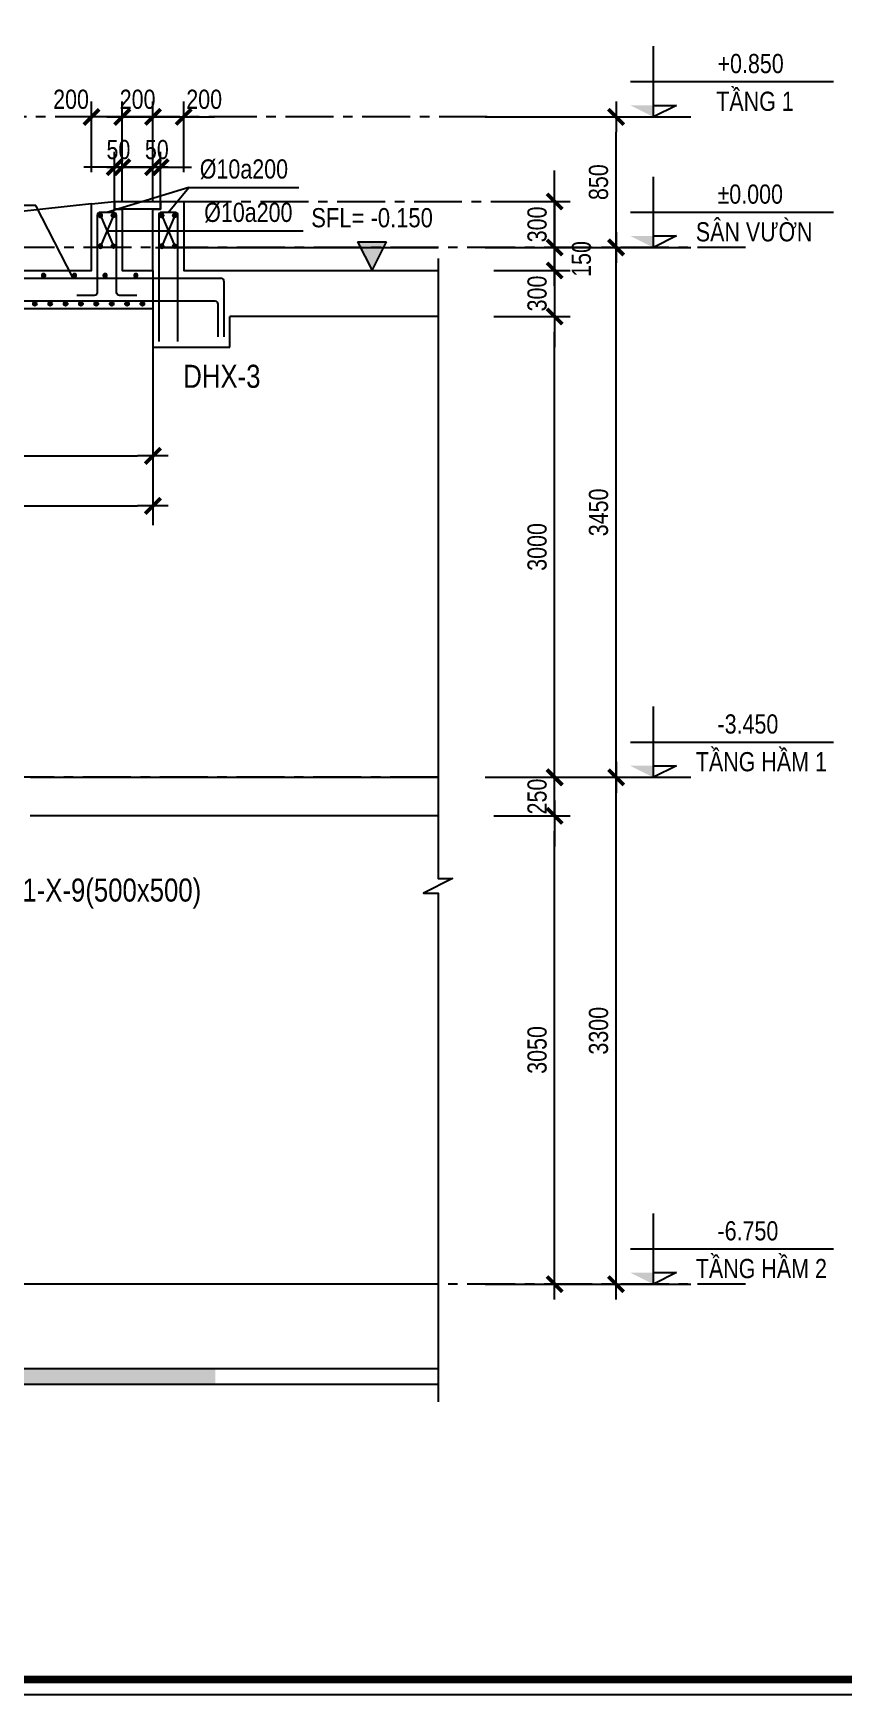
# Model space of a CAD drawing. Header units: millimetres. Extents: x 0 to 168200, y 0 to 59400.
# Drawn here: x 142135 to 152679, y 1500 to 23136 of the extents above; entities that cross this region are included whole.
import ezdxf
from ezdxf.enums import TextEntityAlignment as Align

# ---------------------------------------------------------------- set-up
doc = ezdxf.new("R2010")
doc.units = ezdxf.units.MM
doc.header["$LTSCALE"] = 100
doc.header["$PDSIZE"] = 5
doc.linetypes.add('$0$CENTER', pattern=[2, 1.25, -0.25, 0.25, -0.25])
doc.linetypes.add('HIDDEN', pattern=[9.525, 6.35, -3.175])
for name, color, linetype in [('$0$12PM. GRID', 8, '$0$CENTER'), ('01PM. TEXT A', 3, 'Continuous'), ('02PM. TEXT B', 4, 'Continuous'), ('04PM. THIN', 7, 'Continuous'), ('05PM. FRAME', 4, 'Continuous'), ('06PM. HIDDEN', 4, 'HIDDEN'), ('07PM. WACO', 6, 'Continuous'), ('11PM. DIM', 2, 'Continuous'), ('13PM. HATCH', 8, 'Continuous'), ('Dim 50', 1, 'Continuous'), ('K_THUOC', 2, 'Continuous')]:
    doc.layers.add(name, color=color, linetype=linetype)
doc.styles.add('[PMDC2013]STYLE', font='arial.ttf', dxfattribs={"width": 0.8})
doc.styles.add('A8-Chi tiet ramp doc$0$CHI TIET RAMP DOC$0$VNI-HelveC', font='VHELVCN_0.TTF')
doc.dimstyles.new('1.100', dxfattribs={"dimtxt": 250, "dimasz": 100, "dimexe": 125, "dimexo": 0, "dimgap": 50, "dimtad": 1, "dimdec": 0, "dimrnd": 5, "dimzin": 0, "dimdsep": 46, "dimtxsty": '[PMDC2013]STYLE', "dimblk": 'TICK', "dimcen": 0, "dimdle": 300, "dimclrd": 2, "dimclre": 2, "dimclrt": 4, "dimadec": 0, "dimazin": 0, "dimtfac": 0.004, "dimtdec": 0, "dimtix": 1, "dimtmove": 2, "dimatfit": 3, "dimldrblk": 'TICK', "dimfxl": 1, "dimtvp": 0.8, "dimtolj": 1, "dimtzin": 0, "dimarcsym": 0})
doc.dimstyles.new('50', dxfattribs={"dimscale": 0, "dimtxt": 250, "dimasz": 100, "dimexe": 100, "dimexo": 0, "dimgap": 100, "dimtad": 1, "dimdec": 0, "dimlfac": 0.5, "dimzin": 12, "dimdsep": 46, "dimtxsty": '[PMDC2013]STYLE', "dimblk": 'TICK', "dimcen": -100, "dimclrd": 2, "dimclre": 2, "dimclrt": 4, "dimadec": 0, "dimazin": 3, "dimtfac": 1, "dimtdec": 0, "dimtix": 1, "dimtmove": 2, "dimatfit": 3, "dimldrblk": 'TICK', "dimfxl": 1, "dimtolj": 1, "dimlwd": -1, "dimlwe": -1, "dimarcsym": 0})

# ---------------------------------------------------------------- blocks, each defined once
blk = doc.blocks.new('CHG_XX_Khung ten')
blk.add_lwpolyline([(15, 579), (826, 579), (826, 15), (15, 15)], close=True)
at = {"color": 4, "linetype": 'Continuous', "const_width": 1}
blk.add_lwpolyline([(17, 577), (824, 577), (824, 17), (17, 17)], close=True, dxfattribs=at)
blk = doc.blocks.new('TICK')
at = {"color": 0, "linetype": 'ByBlock'}
blk.add_line((1, 0), (-1, 0), dxfattribs=at)
at = {"color": 7, "linetype": 'ByBlock', "const_width": 0.25}
blk.add_lwpolyline([(-0.5, -0.5), (0.5, 0.5)], dxfattribs=at)
blk = doc.blocks.new('*D245')
at = {"layer": '11PM. DIM', "color": 2, "transparency": 16777216}
for p, q in [((39140, 6100), (40132, 6100)), ((39932, 200), (39932, 5900)), ((39140, 0), (40132, 0))]:
    blk.add_line(p, q, dxfattribs=at)
at = {"layer": 'Defpoints', "color": 0, "transparency": 16777216}
for p in [(39140, 6100), (39932, 6100), (39140, 0)]:
    blk.add_point(p, dxfattribs=at)
at = {"layer": '11PM. DIM', "color": 2, "transparency": 16777216, "xscale": 200, "yscale": 200, "zscale": 200}
for p, rotation in [((39932, 6100), 90), ((39932, 0), 270)]:
    blk.add_blockref('TICK', p, dxfattribs=dict(at, rotation=rotation))
at = {"layer": '11PM. DIM', "color": 4, "transparency": 16777216, "insert": (39704, 3050), "char_height": 250, "attachment_point": 5, "rotation": 90, "style": '[PMDC2013]STYLE'}
blk.add_mtext('\\A1;3050', dxfattribs=at)
blk = doc.blocks.new('*D246')
at = {"layer": '11PM. DIM', "color": 2, "transparency": 16777216}
for p, q in [((39932, 6800), (39932, 7000)), ((39140, 6600), (40132, 6600)), ((39932, 6100), (39932, 6600)), ((39140, 6100), (40132, 6100)), ((39932, 5900), (39932, 5700))]:
    blk.add_line(p, q, dxfattribs=at)
at = {"layer": 'Defpoints', "color": 0, "transparency": 16777216}
for p in [(39140, 6600), (39932, 6600), (39140, 6100)]:
    blk.add_point(p, dxfattribs=at)
at = {"layer": '11PM. DIM', "color": 2, "transparency": 16777216, "xscale": 200, "yscale": 200, "zscale": 200}
for p, rotation in [((39932, 6600), 270), ((39932, 6100), 90)]:
    blk.add_blockref('TICK', p, dxfattribs=dict(at, rotation=rotation))
at = {"layer": '11PM. DIM', "color": 4, "transparency": 16777216, "insert": (39704, 6350), "char_height": 250, "attachment_point": 5, "rotation": 90, "style": '[PMDC2013]STYLE'}
blk.add_mtext('\\A1;250', dxfattribs=at)
blk = doc.blocks.new('*D247')
at = {"layer": '11PM. DIM', "color": 2, "transparency": 16777216}
for p, q in [((39140, 12600), (40132, 12600)), ((39932, 6800), (39932, 12400)), ((39140, 6600), (40132, 6600))]:
    blk.add_line(p, q, dxfattribs=at)
at = {"layer": 'Defpoints', "color": 0, "transparency": 16777216}
for p in [(39140, 12600), (39932, 12600), (39140, 6600)]:
    blk.add_point(p, dxfattribs=at)
at = {"layer": '11PM. DIM', "color": 2, "transparency": 16777216, "xscale": 200, "yscale": 200, "zscale": 200}
for p, rotation in [((39932, 12600), 90), ((39932, 6600), 270)]:
    blk.add_blockref('TICK', p, dxfattribs=dict(at, rotation=rotation))
at = {"layer": '11PM. DIM', "color": 4, "transparency": 16777216, "insert": (39704, 9600), "char_height": 250, "attachment_point": 5, "rotation": 90, "style": '[PMDC2013]STYLE'}
blk.add_mtext('\\A1;3000', dxfattribs=at)
blk = doc.blocks.new('A8-Chi tiet ramp doc$0$CHI TIET RAMP DOC$0$Text ES3')
at = {"linetype": 'ByBlock', "lineweight": -2}
blk.add_hatch(color=0, dxfattribs=at).paths.add_polyline_path([(1.5, 3), (-1.5, 3), (0, 0)])
at = {"color": 0, "linetype": 'ByBlock', "lineweight": -2}
for p, q in [((-1.5, 3), (1.5, 3)), ((-1.5, 3), (0, 0)), ((0, 0), (1.5, 3))]:
    blk.add_line(p, q, dxfattribs=at)
at = {"color": 0, "linetype": 'ByBlock', "lineweight": -2, "style": 'A8-Chi tiet ramp doc$0$CHI TIET RAMP DOC$0$VNI-HelveC'}
for tag, p in [('TEXT1', (0, 12.5)), ('TEXT2', (0, 9)), ('TEXT3', (0, 5.5))]:
    blk.add_attdef(tag, text='', height=2, dxfattribs=at).set_placement(p, align=Align.MIDDLE_CENTER)
blk = doc.blocks.new('*D250')
at = {"layer": '11PM. DIM', "color": 2, "transparency": 16777216}
for p, q in [((39026, 6600), (40932, 6600)), ((40732, 200), (40732, 6400)), ((39026, 0), (40932, 0))]:
    blk.add_line(p, q, dxfattribs=at)
at = {"layer": 'Defpoints', "color": 0, "transparency": 16777216}
for p in [(39026, 6600), (40732, 6600), (39026, 0)]:
    blk.add_point(p, dxfattribs=at)
at = {"layer": '11PM. DIM', "color": 2, "transparency": 16777216, "xscale": 200, "yscale": 200, "zscale": 200}
for p, rotation in [((40732, 6600), 90), ((40732, 0), 270)]:
    blk.add_blockref('TICK', p, dxfattribs=dict(at, rotation=rotation))
at = {"layer": '11PM. DIM', "color": 4, "transparency": 16777216, "insert": (40504, 3300), "char_height": 250, "attachment_point": 5, "rotation": 90, "style": '[PMDC2013]STYLE'}
blk.add_mtext('\\A1;3300', dxfattribs=at)
blk = doc.blocks.new('*D251')
at = {"layer": '11PM. DIM', "color": 2, "transparency": 16777216}
for p, q in [((39026, 13500), (40932, 13500)), ((40732, 6800), (40732, 13300)), ((39026, 6600), (40932, 6600))]:
    blk.add_line(p, q, dxfattribs=at)
at = {"layer": 'Defpoints', "color": 0, "transparency": 16777216}
for p in [(39026, 13500), (40732, 13500), (39026, 6600)]:
    blk.add_point(p, dxfattribs=at)
at = {"layer": '11PM. DIM', "color": 2, "transparency": 16777216, "xscale": 200, "yscale": 200, "zscale": 200}
for p, rotation in [((40732, 13500), 90), ((40732, 6600), 270)]:
    blk.add_blockref('TICK', p, dxfattribs=dict(at, rotation=rotation))
at = {"layer": '11PM. DIM', "color": 4, "transparency": 16777216, "insert": (40504, 10050), "char_height": 250, "attachment_point": 5, "rotation": 90, "style": '[PMDC2013]STYLE'}
blk.add_mtext('\\A1;3450', dxfattribs=at)
blk = doc.blocks.new('*D252')
at = {"layer": '11PM. DIM', "color": 2, "transparency": 16777216}
for p, q in [((39026, 15200), (40932, 15200)), ((40732, 13700), (40732, 15000)), ((39026, 13500), (40932, 13500))]:
    blk.add_line(p, q, dxfattribs=at)
at = {"layer": 'Defpoints', "color": 0, "transparency": 16777216}
for p in [(39026, 15200), (40732, 15200), (39026, 13500)]:
    blk.add_point(p, dxfattribs=at)
at = {"layer": '11PM. DIM', "color": 2, "transparency": 16777216, "xscale": 200, "yscale": 200, "zscale": 200}
for p, rotation in [((40732, 15200), 90), ((40732, 13500), 270)]:
    blk.add_blockref('TICK', p, dxfattribs=dict(at, rotation=rotation))
at = {"layer": '11PM. DIM', "color": 4, "transparency": 16777216, "insert": (40504, 14350), "char_height": 250, "attachment_point": 5, "rotation": 90, "style": '[PMDC2013]STYLE'}
blk.add_mtext('\\A1;850', dxfattribs=at)
blk = doc.blocks.new('*D253')
at = {"layer": '11PM. DIM', "color": 2, "transparency": 16777216}
for p, q in [((27329, 11508), (27329, 10585)), ((34700, 11508), (34700, 10585)), ((27529, 10785), (34500, 10785))]:
    blk.add_line(p, q, dxfattribs=at)
at = {"layer": 'Defpoints', "color": 0, "transparency": 16777216}
for p in [(27329, 11508), (34700, 11508), (34700, 10785)]:
    blk.add_point(p, dxfattribs=at)
at = {"layer": '11PM. DIM', "color": 2, "transparency": 16777216, "xscale": 200, "yscale": 200, "zscale": 200, "rotation": 180}
blk.add_blockref('TICK', (27329, 10785), dxfattribs=at)
at = {"layer": '11PM. DIM', "color": 2, "transparency": 16777216, "xscale": 200, "yscale": 200, "zscale": 200}
blk.add_blockref('TICK', (34700, 10785), dxfattribs=at)
at = {"layer": '11PM. DIM', "color": 4, "transparency": 16777216, "insert": (31015, 11013), "char_height": 250, "attachment_point": 5, "style": '[PMDC2013]STYLE'}
blk.add_mtext('\\A1;3685', dxfattribs=at)
blk = doc.blocks.new('*U42')
at = {"layer": '04PM. THIN'}
for p, q in [((0, 0), (0, 921)), ((-300, 459), (2346, 459)), ((-486, 0), (486, 0)), ((0, 150), (300, 150)), ((300, 150), (0, 0))]:
    blk.add_line(p, q, dxfattribs=at)
blk.add_solid([(0, 0), (0, 150), (-300, 150)], dxfattribs=at)
blk = doc.blocks.new('*D256')
at = {"layer": '11PM. DIM', "color": 2, "transparency": 16777216}
for p, q in [((39932, 13400), (39932, 13600)), ((39140, 13200), (40132, 13200)), ((39932, 13200), (39932, 12600)), ((39140, 12600), (40132, 12600)), ((39932, 12400), (39932, 12200))]:
    blk.add_line(p, q, dxfattribs=at)
at = {"layer": 'Defpoints', "color": 0, "transparency": 16777216}
for p in [(39140, 13200), (39140, 12600), (39932, 12600)]:
    blk.add_point(p, dxfattribs=at)
at = {"layer": '11PM. DIM', "color": 2, "transparency": 16777216, "xscale": 200, "yscale": 200, "zscale": 200}
for p, rotation in [((39932, 13200), 270), ((39932, 12600), 90)]:
    blk.add_blockref('TICK', p, dxfattribs=dict(at, rotation=rotation))
at = {"layer": '11PM. DIM', "color": 4, "transparency": 16777216, "insert": (39704, 12900), "char_height": 250, "attachment_point": 5, "rotation": 90, "style": '[PMDC2013]STYLE'}
blk.add_mtext('\\A1;300', dxfattribs=at)
blk = doc.blocks.new('*D257')
at = {"layer": '11PM. DIM', "color": 2, "transparency": 16777216}
for p, q in [((39932, 13700), (39932, 13900)), ((39140, 13500), (40132, 13500)), ((39932, 13200), (39932, 13500)), ((39140, 13200), (40132, 13200)), ((39932, 13000), (39932, 12800))]:
    blk.add_line(p, q, dxfattribs=at)
at = {"layer": 'Defpoints', "color": 0, "transparency": 16777216}
for p in [(39140, 13500), (39932, 13500), (39140, 13200)]:
    blk.add_point(p, dxfattribs=at)
at = {"layer": '11PM. DIM', "color": 2, "transparency": 16777216, "xscale": 200, "yscale": 200, "zscale": 200}
for p, rotation in [((39932, 13500), 270), ((39932, 13200), 90)]:
    blk.add_blockref('TICK', p, dxfattribs=dict(at, rotation=rotation))
at = {"layer": '11PM. DIM', "color": 4, "transparency": 16777216, "insert": (40281, 13350), "char_height": 250, "attachment_point": 5, "rotation": 90, "style": '[PMDC2013]STYLE'}
blk.add_mtext('\\A1;150', dxfattribs=at)
blk = doc.blocks.new('CHAM THEP')
at = {"layer": '04PM. THIN'}
h = blk.add_hatch(color=256, dxfattribs=at)
edge = h.paths.add_edge_path()
edge.add_arc((0, 0), 12.3, 0, 360)
blk.add_circle((0, 0), 12.3, dxfattribs=at)
blk = doc.blocks.new('*U136')
for p in [(0, 0), (200, 0), (400, 0), (600, 0), (800, 0), (1000, 0), (1200, 0), (1400, 0), (1600, 0), (1800, 0), (2000, 0), (2200, 0), (2400, 0), (2600, 0), (2800, 0), (3000, 0), (3200, 0), (3400, 0)]:
    blk.add_blockref('CHAM THEP', p)
blk = doc.blocks.new('*U135')
for p in [(0, 0), (100, 0), (200, 0), (300, 0), (400, 0), (500, 0), (600, 0), (700, 0), (800, 0), (900, 0), (1000, 0), (1100, 0), (1200, 0), (1300, 0), (1400, 0), (1500, 0), (1600, 0), (1700, 0), (1800, 0), (1900, 0), (2000, 0), (2100, 0), (2200, 0), (2300, 0), (2400, 0), (2500, 0), (2600, 0), (2700, 0), (2800, 0), (2900, 0), (3000, 0), (3100, 0), (3200, 0), (3300, 0), (3400, 0), (3500, 0)]:
    blk.add_blockref('CHAM THEP', p)
blk = doc.blocks.new('*U48')
blk.add_blockref('CHAM THEP', (0, 0))
blk = doc.blocks.new('*D269')
at = {"layer": '11PM. DIM', "color": 2, "transparency": 16777216}
for p, q in [((34300, 14482), (34300, 15400)), ((34700, 14482), (34700, 15400)), ((34100, 15200), (33900, 15200)), ((34300, 15200), (34700, 15200)), ((34900, 15200), (35100, 15200))]:
    blk.add_line(p, q, dxfattribs=at)
at = {"layer": 'Defpoints', "color": 0, "transparency": 16777216}
for p in [(34700, 15200), (34300, 14482), (34700, 14482)]:
    blk.add_point(p, dxfattribs=at)
at = {"layer": '11PM. DIM', "color": 2, "transparency": 16777216, "xscale": 200, "yscale": 200, "zscale": 200}
blk.add_blockref('TICK', (34300, 15200), dxfattribs=at)
at = {"layer": '11PM. DIM', "color": 2, "transparency": 16777216, "xscale": 200, "yscale": 200, "zscale": 200, "rotation": 180}
blk.add_blockref('TICK', (34700, 15200), dxfattribs=at)
at = {"layer": '11PM. DIM', "color": 4, "transparency": 16777216, "insert": (34500, 15428), "char_height": 250, "attachment_point": 5, "style": '[PMDC2013]STYLE'}
blk.add_mtext('\\A1;200', dxfattribs=at)
blk = doc.blocks.new('*D270')
at = {"layer": '11PM. DIM', "color": 2, "transparency": 16777216}
for p, q in [((33900, 14482), (33900, 15400)), ((34300, 14482), (34300, 15400)), ((33700, 15200), (33500, 15200)), ((34300, 15200), (33900, 15200)), ((34500, 15200), (34700, 15200))]:
    blk.add_line(p, q, dxfattribs=at)
at = {"layer": 'Defpoints', "color": 0, "transparency": 16777216}
for p in [(33900, 15200), (33900, 14482), (34300, 14482)]:
    blk.add_point(p, dxfattribs=at)
at = {"layer": '11PM. DIM', "color": 2, "transparency": 16777216, "xscale": 200, "yscale": 200, "zscale": 200}
blk.add_blockref('TICK', (33900, 15200), dxfattribs=at)
at = {"layer": '11PM. DIM', "color": 2, "transparency": 16777216, "xscale": 200, "yscale": 200, "zscale": 200, "rotation": 180}
blk.add_blockref('TICK', (34300, 15200), dxfattribs=at)
at = {"layer": '11PM. DIM', "color": 4, "transparency": 16777216, "insert": (33633, 15428), "char_height": 250, "attachment_point": 5, "style": '[PMDC2013]STYLE'}
blk.add_mtext('\\A1;200', dxfattribs=at)
blk = doc.blocks.new('*D271')
at = {"layer": '11PM. DIM', "color": 2, "transparency": 16777216}
for p, q in [((34700, 14482), (34700, 15400)), ((35100, 14482), (35100, 15400)), ((34500, 15200), (34300, 15200)), ((34700, 15200), (35100, 15200)), ((35300, 15200), (35500, 15200))]:
    blk.add_line(p, q, dxfattribs=at)
at = {"layer": 'Defpoints', "color": 0, "transparency": 16777216}
for p in [(35100, 15200), (34700, 14482), (35100, 14482)]:
    blk.add_point(p, dxfattribs=at)
at = {"layer": '11PM. DIM', "color": 2, "transparency": 16777216, "xscale": 200, "yscale": 200, "zscale": 200}
blk.add_blockref('TICK', (34700, 15200), dxfattribs=at)
at = {"layer": '11PM. DIM', "color": 2, "transparency": 16777216, "xscale": 200, "yscale": 200, "zscale": 200, "rotation": 180}
blk.add_blockref('TICK', (35100, 15200), dxfattribs=at)
at = {"layer": '11PM. DIM', "color": 4, "transparency": 16777216, "insert": (35367, 15428), "char_height": 250, "attachment_point": 5, "style": '[PMDC2013]STYLE'}
blk.add_mtext('\\A1;200', dxfattribs=at)
blk = doc.blocks.new('*D272')
at = {"layer": '11PM. DIM', "color": 2, "transparency": 16777216}
for p, q in [((39932, 14300), (39932, 14500)), ((39140, 14100), (40132, 14100)), ((39932, 14100), (39932, 13500)), ((39140, 13500), (40132, 13500)), ((39932, 13300), (39932, 13100))]:
    blk.add_line(p, q, dxfattribs=at)
at = {"layer": 'Defpoints', "color": 0, "transparency": 16777216}
for p in [(39140, 14100), (39140, 13500), (39932, 13500)]:
    blk.add_point(p, dxfattribs=at)
at = {"layer": '11PM. DIM', "color": 2, "transparency": 16777216, "xscale": 200, "yscale": 200, "zscale": 200}
for p, rotation in [((39932, 14100), 270), ((39932, 13500), 90)]:
    blk.add_blockref('TICK', p, dxfattribs=dict(at, rotation=rotation))
at = {"layer": '11PM. DIM', "color": 4, "transparency": 16777216, "insert": (39704, 13800), "char_height": 250, "attachment_point": 5, "rotation": 90, "style": '[PMDC2013]STYLE'}
blk.add_mtext('\\A1;300', dxfattribs=at)
blk = doc.blocks.new('*D273')
at = {"layer": '11PM. DIM', "color": 2, "transparency": 16777216}
for p, q in [((34200, 14100), (34200, 14745)), ((34300, 14100), (34300, 14745)), ((34000, 14545), (33800, 14545)), ((34300, 14545), (34200, 14545)), ((34500, 14545), (34700, 14545))]:
    blk.add_line(p, q, dxfattribs=at)
at = {"layer": 'Defpoints', "color": 0, "transparency": 16777216}
for p in [(34200, 14545), (34200, 14100), (34300, 14100)]:
    blk.add_point(p, dxfattribs=at)
at = {"layer": '11PM. DIM', "color": 2, "transparency": 16777216, "xscale": 200, "yscale": 200, "zscale": 200}
blk.add_blockref('TICK', (34200, 14545), dxfattribs=at)
at = {"layer": '11PM. DIM', "color": 2, "transparency": 16777216, "xscale": 200, "yscale": 200, "zscale": 200, "rotation": 180}
blk.add_blockref('TICK', (34300, 14545), dxfattribs=at)
at = {"layer": '11PM. DIM', "color": 4, "transparency": 16777216, "insert": (34250, 14773), "char_height": 250, "attachment_point": 5, "style": '[PMDC2013]STYLE'}
blk.add_mtext('\\A1;50', dxfattribs=at)
blk = doc.blocks.new('*D274')
at = {"layer": '11PM. DIM', "color": 2, "transparency": 16777216}
for p, q in [((34700, 14100), (34700, 14745)), ((34800, 14100), (34800, 14745)), ((34500, 14545), (34300, 14545)), ((34800, 14545), (34700, 14545)), ((35000, 14545), (35200, 14545))]:
    blk.add_line(p, q, dxfattribs=at)
at = {"layer": 'Defpoints', "color": 0, "transparency": 16777216}
for p in [(34700, 14545), (34700, 14100), (34800, 14100)]:
    blk.add_point(p, dxfattribs=at)
at = {"layer": '11PM. DIM', "color": 2, "transparency": 16777216, "xscale": 200, "yscale": 200, "zscale": 200}
blk.add_blockref('TICK', (34700, 14545), dxfattribs=at)
at = {"layer": '11PM. DIM', "color": 2, "transparency": 16777216, "xscale": 200, "yscale": 200, "zscale": 200, "rotation": 180}
blk.add_blockref('TICK', (34800, 14545), dxfattribs=at)
at = {"layer": '11PM. DIM', "color": 4, "transparency": 16777216, "insert": (34750, 14773), "char_height": 250, "attachment_point": 5, "style": '[PMDC2013]STYLE'}
blk.add_mtext('\\A1;50', dxfattribs=at)
blk = doc.blocks.new('*D275')
at = {"layer": 'Defpoints', "color": 0, "transparency": 16777216}
for p in [(34700, 12200), (22400, 10153), (34700, 10134)]:
    blk.add_point(p, dxfattribs=at)
at = {"layer": 'Dim 50', "color": 2, "lineweight": -2, "transparency": 16777216}
for p, q in [((34700, 12200), (34700, 9884)), ((22400, 10153), (22400, 9884)), ((22600, 10134), (34500, 10134))]:
    blk.add_line(p, q, dxfattribs=at)
at = {"layer": 'Dim 50', "color": 2, "lineweight": -2, "transparency": 16777216, "xscale": 200, "yscale": 200, "zscale": 200, "rotation": 180}
blk.add_blockref('TICK', (22400, 10134), dxfattribs=at)
at = {"layer": 'Dim 50', "color": 2, "lineweight": -2, "transparency": 16777216, "xscale": 200, "yscale": 200, "zscale": 200}
blk.add_blockref('TICK', (34700, 10134), dxfattribs=at)
at = {"layer": 'Dim 50', "color": 4, "transparency": 16777216, "insert": (28550, 10362), "char_height": 250, "attachment_point": 5, "style": '[PMDC2013]STYLE'}
blk.add_mtext('\\A1;6150', dxfattribs=at)
blk = doc.blocks.new('A$C0C287219')
at = {"layer": '13PM. HATCH'}
h = blk.add_hatch(dxfattribs=at)
h.set_pattern_fill('AR-CONC', color=256, scale=1.5, style=0)
h.set_pattern_definition([(50, (-625647.28, -31383.5), (273.277, -23.90863), [28.575, -314.325]), (355, (-625647.28, -31383.5), (-52.86513, 286.58527), [22.86, -251.46088]), (100.451445, (-625624.5, -31385.5), (220.41187, 262.67663), [24.28501, -267.13537]), (46.1842, (-625647.3, -31307.3), (406.61856, -63.0635), [42.8625, -471.4875]), (96.63556, (-625613.4, -31312.57), (356.1062, 371.13919), [36.42753, -400.7034]), (351.18415, (-625647.3, -31307.3), (356.1062, 371.1392), [34.28995, -377.1896]), (21, (-625609.18, -31326.36), (227.42159, -153.3978), [28.575, -314.325]), (326, (-625609.18, -31326.36), (92.70304, 276.28195), [22.86, -251.46]), (71.451445, (-625590.23, -31339.14), (320.12463, 122.88415), [24.28501, -267.13491]), (37.5, (-625647.28, -31383.51), (4.632905, 126.832558), [0, -248.412, 0, -255.27, 0, -252.4125]), (7.5, (-625647.28, -31383.51), (100.229494, 150.270862), [0, -145.542, 0, -242.697, 0, -96.2025]), (327.5, (-625732.25, -31383.51), (203.385893, -8.593116), [0, -95.25, 0, -297.18, 0, -394.335]), (317.5, (-625770.35, -31383.51), (222.19377, 38.139737), [0, -123.825, 0, -197.358, 0, -280.035])])
h.paths.add_polyline_path([(35512.7, -1100), (-17264.7, -1100), (-17264.7, -1300), (35512.7, -1300)])
at = {"layer": '$0$12PM. GRID', "linetype": '$0$CENTER', "ltscale": 5}
for p, q in [((39051.1, 15200), (-18425, 15200)), ((35100, 14100), (39176.9, 14100)), ((42418.5, 13500), (-18425, 13500)), ((38412.7, 6600), (-18425, 6600)), ((42418.5, 0), (-18425, 0))]:
    blk.add_line(p, q, dxfattribs=at)
blk.add_lwpolyline([(34700, 13199.6), (34700, 10785.4)], dxfattribs=at)
at = {"layer": '04PM. THIN'}
for p, q in [((35166.2, 14282.2), (34100, 13957.3)), ((34900, 13957.3), (35166.2, 14282.2)), ((35166.2, 14282.2), (36600, 14282.2)), ((33175.8, 14046.6), (30359.2, 14046.6)), ((34015, 13917.3), (34185, 13517.3)), ((34185, 13917.3), (34015, 13517.3)), ((34815, 13917.3), (34985, 13517.3)), ((34985, 13917.3), (34815, 13517.3)), ((34100, 13717.3), (34900, 13717.3)), ((34900, 13717.3), (36657.7, 13717.3))]:
    blk.add_line(p, q, dxfattribs=at)
blk.add_lwpolyline([(33662.1, 13100), (33175.8, 14046.6)], dxfattribs=at)
at = {"layer": '04PM. THIN', "flags": 128}
blk.add_lwpolyline([(38412.7, 13358.2), (38412.7, 5281), (38600.2, 5281), (38225.2, 5093.5), (38412.7, 5093.5), (38412.7, -1534.1)], dxfattribs=at)
at = {"layer": '05PM. FRAME'}
for p, q in [((34700, 12700), (27375.8, 12700)), ((35700, 12200), (35700, 12600)), ((34700, 12200), (35700, 12200)), ((33105, 6600), (38412.7, 6600)), ((38412.7, 6100), (33100, 6100)), ((38412.7, 0), (-2735.3, 0))]:
    blk.add_line(p, q, dxfattribs=at)
for points in [[(-6552.8, 7100.9), (27331.2, 13200), (33900, 13200), (33900.9, 14067.1), (34200, 14100), (34200, 14000), (34300, 14000), (34300, 13200), (34700, 13200), (34700, 14000), (34798.2, 14000), (34798.2, 14100), (35100, 14100), (35100, 13200), (38412.7, 13200)], [(38412.7, 12600), (35700, 12600)], [(-17264.7, -1100), (38412.7, -1100)], [(-17264.7, -1300), (38412.7, -1300)]]:
    blk.add_lwpolyline(points, dxfattribs=at)
at = {"layer": '06PM. HIDDEN'}
blk.add_line((34700, 12700), (34700, 12200), dxfattribs=at)
at = {"layer": '07PM. WACO'}
for p, q in [((27344.1, 13100), (35585, 13100)), ((35625, 13060), (35625, 12335.1)), ((35510, 12800), (27370.9, 12800)), ((35550, 12335.1), (35550, 12760))]:
    blk.add_line(p, q, dxfattribs=at)
for points in [[(34490.2, 12875), (34265, 12875, -0.4142136), (34225, 12915), (34225, 13917.3, 0.4142136), (34185, 13957.3), (34015, 13957.3, 0.4142136), (33975, 13917.3), (33975, 12915, -0.4142136), (33935, 12875), (33709.8, 12875)], [(35025, 12273.4), (35025, 13917.3, 0.4142136), (34985, 13957.3), (34815, 13957.3, 0.4142136), (34775, 13917.3), (34775, 12273.4)]]:
    blk.add_lwpolyline(points, format="xyb", dxfattribs=at)
for centre in [(35585, 13060), (35510, 12760)]:
    blk.add_arc(centre, 40, 0, 90, dxfattribs=at)
at = {"layer": '13PM. HATCH'}
for points in [[(33900.9, 14067.1), (28150, 13440), (-6566.7, 7200), (-12566.7, 6600)], [(34733.3, 13500), (38412.7, 13500)]]:
    blk.add_lwpolyline(points, dxfattribs=at)
blk.add_lwpolyline([(34200, 14100), (34798.2, 14100), (34798.2, 14000), (34200, 14000)], close=True, dxfattribs=at)
at = {"layer": '04PM. THIN', "yscale": 1.999999999999999, "zscale": 1.999999999999999, "rotation": 180}
for name, p, xscale in [('*U48', (34015, 13917.3), -1.999999999999999), ('*U48', (34185, 13917.3), 1.999999999999999), ('*U48', (34815, 13917.3), -1.999999999999999), ('*U48', (34985, 13917.3), 1.999999999999999), ('*U48', (34015, 13517.3), -1.999999999999999), ('*U48', (34185, 13517.3), 1.999999999999999), ('*U48', (34815, 13517.3), -1.999999999999999), ('*U48', (34985, 13517.3), 1.999999999999999), ('*U136', (27675.9, 13133.9), -1.999999999999998)]:
    blk.add_blockref(name, p, dxfattribs=dict(at, xscale=xscale))
at = {"layer": '04PM. THIN'}
ref = blk.add_blockref('A8-Chi tiet ramp doc$0$CHI TIET RAMP DOC$0$Text ES3', (37553, 13200), dxfattribs=dict(at, xscale=125, yscale=125, zscale=125))
ref.add_attrib('TEXT3', 'SFL= -0.150', dxfattribs={"layer": '0', "color": 0, "linetype": 'ByBlock', "lineweight": -2, "height": 250, "style": 'A8-Chi tiet ramp doc$0$CHI TIET RAMP DOC$0$VNI-HelveC'}).set_placement((37553.6, 13887.5), align=Align.MIDDLE_CENTER)
at = {"layer": '04PM. THIN', "xscale": 1.999999999999998, "yscale": 1.999999999999998, "zscale": 1.999999999999998}
blk.add_blockref('*U135', (27562.3, 12766.1), dxfattribs=at)
at = {"layer": '06PM. HIDDEN'}
for p in [(41218, 15200), (41218, 13500), (41218, 6600), (41218, 0)]:
    blk.add_blockref('*U42', p, dxfattribs=at)
at = {"layer": '02PM. TEXT B', "ltscale": 500, "style": '[PMDC2013]STYLE', "width": 0.8}
for s, p in [('+0.850', (42053.2, 15769.8)), ('%%P0.000', (42053.2, 14069.8)), ('-3.450', (42053.2, 7169.8)), ('-6.750', (42053.2, 569.8))]:
    blk.add_text(s, height=250, dxfattribs=at).set_placement(p)
at = {"layer": '02PM. TEXT B', "style": '[PMDC2013]STYLE', "width": 0.8}
for s, p in [('TẦNG 1', (42036.9, 15278.6)), ('SÂN VƯỜN', (41770.8, 13578.6)), ('TẦNG HẦM 1', (41770.8, 6678.6)), ('TẦNG HẦM 2', (41770.8, 78.6))]:
    blk.add_text(s, height=250, dxfattribs=at).set_placement(p)
for p in [(35309.9, 14397.1), (35367.6, 13832.2)]:
    blk.add_text('%%C10a200', height=250, rotation=359.99981, dxfattribs=at).set_placement(p)
at = {"layer": '11PM. DIM'}
for base, p1, p2, angle, picture, middle in [((33900, 15200), (34300, 14481.9), (33900, 14481.9), 180, '*D270', (33632.5, 15427.6)), ((39932, 13500), (39139.9, 13200), (39139.9, 13500), 270, '*D257', (40280.7, 13350))]:
    dim = blk.add_linear_dim(base=base, p1=p1, p2=p2, angle=angle, dimstyle='50', override={"dimscale": 1}, dxfattribs=at)
    dim.commit()
    dim.dimension.update_dxf_attribs({"geometry": picture, "text_midpoint": middle, "dimtype": 128})
for base, p1, p2, picture, middle in [((34700, 15200), (34300, 14481.9), (34700, 14481.9), '*D269', (34500, 15427.6)), ((34700, 10785.4), (27329.2, 11508), (34700, 11508), '*D253', (31014.6, 11013.1))]:
    dim = blk.add_linear_dim(base=base, p1=p1, p2=p2, dimstyle='50', override={"dimscale": 1}, dxfattribs=at)
    dim.commit()
    dim.dimension.update_dxf_attribs({"geometry": picture, "text_midpoint": middle})
dim = blk.add_linear_dim(base=(35100, 15200), p1=(34700, 14481.9), p2=(35100, 14481.9), dimstyle='50', override={"dimscale": 1}, dxfattribs=at)
dim.commit()
dim.dimension.update_dxf_attribs({"geometry": '*D271', "text_midpoint": (35367.5, 15427.6), "dimtype": 128})
for base, p1, p2, angle, picture, middle in [((40731.6, 15200), (39025.7, 13500), (39025.7, 15200), 90, '*D252', (40504, 14350)), ((34200, 14545), (34300, 14100), (34200, 14100), 180, '*D273', (34250, 14772.7)), ((34700, 14545), (34800, 14100), (34700, 14100), 180, '*D274', (34750, 14772.7)), ((39932, 13500), (39139.9, 14100), (39139.9, 13500), 90, '*D272', (39704.3, 13800)), ((40731.6, 13500), (39025.7, 6600), (39025.7, 13500), 90, '*D251', (40503.9, 10050)), ((39932, 12600), (39139.9, 13200), (39139.9, 12600), 90, '*D256', (39704.3, 12900)), ((39932, 12600), (39139.9, 6600), (39139.9, 12600), 270, '*D247', (39704.3, 9600)), ((39932, 6600), (39139.9, 6100), (39139.9, 6600), 270, '*D246', (39704.4, 6350)), ((40731.6, 6600), (39025.7, 0), (39025.7, 6600), 90, '*D250', (40503.9, 3300)), ((39932, 6100), (39139.9, 0), (39139.9, 6100), 270, '*D245', (39704.3, 3050))]:
    dim = blk.add_linear_dim(base=base, p1=p1, p2=p2, angle=angle, dimstyle='50', override={"dimscale": 1}, dxfattribs=at)
    dim.commit()
    dim.dimension.update_dxf_attribs({"geometry": picture, "text_midpoint": middle})
at = {"layer": 'Dim 50'}
dim = blk.add_linear_dim(base=(34700, 10134.2), p1=(22400, 10153.3), p2=(34700, 12200), dimstyle='1.100', override={"dimlfac": 0.5, "dimfxl": 3.5, "dimarcsym": 1}, dxfattribs=at)
dim.commit()
dim.dimension.update_dxf_attribs({"geometry": '*D275', "text_midpoint": (28550, 10361.8)})

msp = doc.modelspace()

# ---------------------------------------------------------------- block references
at = {"layer": '04PM. THIN', "xscale": 100, "yscale": 100, "zscale": 100}
msp.add_blockref('CHG_XX_Khung ten', (84100, 0), dxfattribs=at)

# ---------------------------------------------------------------- next in the draw order: block references
at = {"layer": 'K_THUOC'}
msp.add_blockref('A$C0C287219', (108994.3, 6846.8), dxfattribs=at)

# ---------------------------------------------------------------- next in the draw order: texts
at = {"layer": '01PM. TEXT A', "ltscale": 500, "style": '[PMDC2013]STYLE', "width": 0.8}
for s, p in [('DHX-3', (144088.9, 18519.1)), ('DH1-X-9(500x500)', (141509.3, 11828.6))]:
    msp.add_text(s, height=300, dxfattribs=at).set_placement(p)

doc.saveas('drawing.dxf')
